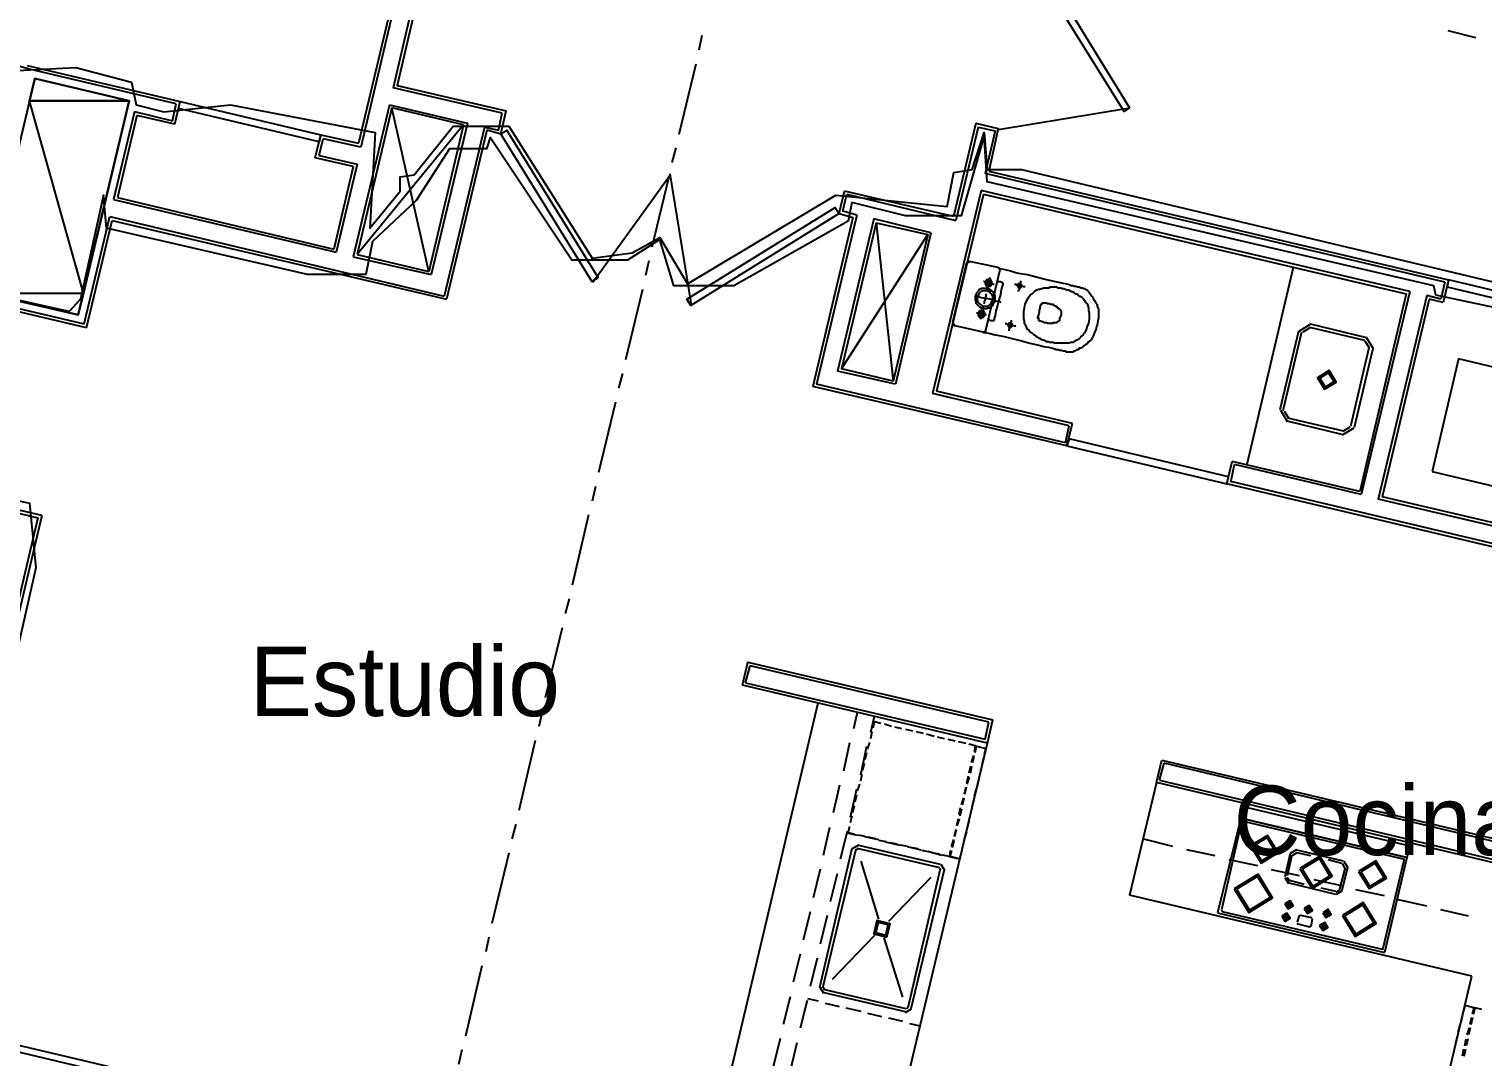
# Model space of a CAD drawing. Header units: feet. Extents: x -84 to 198, y -22 to 181.
# Drawn here: x 67.91 to 93.01, y 87.89 to 105.64 of the extents above; entities that cross this region are included whole.
import ezdxf
from ezdxf.enums import TextEntityAlignment as Align

# ---------------------------------------------------------------- set-up
doc = ezdxf.new("R2010")
doc.units = ezdxf.units.FT
for name, color, linetype in [('A-AREA-COMUN', 252, 'CONTINUOUS'), ('A-AREA-UNIDAD', 30, 'CONTINUOUS'), ('A-LINEA', 7, 'CONTINUOUS'), ('A-MURO-CONCRETO', 8, 'CONTINUOUS'), ('A-NOMBRE-ESPACIO', 2, 'CONTINUOUS')]:
    doc.layers.add(name, color=color, linetype=linetype)

msp = doc.modelspace()

# ---------------------------------------------------------------- linework, layer by layer
at = {"layer": 'A-AREA-COMUN'}
msp.add_lwpolyline([(67.6, 104.9244), (68.72, 104.9778), (69.68, 104.7289), (69.76, 104.3378), (70.24, 104.2133), (71.392, 104.3378), (73.888, 103.8578), (73.792, 102.2044), (74.32, 102.8444), (74.32, 103.0933), (74.56, 103.1289), (75.232, 103.9644), (76.192, 103.9644), (77.632, 101.6889), (78.32, 101.7778), (78.8, 102.0444), (79.28, 101.2444), (81.84, 102.7733), (83.76, 102.5778), (83.872, 103.1644), (84.192, 103.2178), (84.4, 103.8578), (84.448, 103.2178), (85.04, 103.2178), (95.328, 100.7644)], dxfattribs=at)
at = {"layer": 'A-AREA-UNIDAD'}
for points in [[(94.448, 100.5689), (92.192, 101.0489), (92.16, 101.2089), (84.448, 103.0044), (84.4, 103.8044), (84, 102.4178), (83.04, 102.4178), (82.112, 102.6489), (82.048, 102.3289), (80.08, 101.2089), (79.04, 101.2089), (78.8, 102.0089), (78.24, 101.6533), (77.28, 101.6533), (75.872, 103.7689), (75.808, 103.5733), (75.168, 103.5733), (74.592, 102.6844), (73.84, 101.9733), (73.728, 101.4044), (72.72, 101.4044), (69.248, 102.2044), (69.2, 102.7733), (68.8, 100.9778), (68.608, 100.7644), (67.328, 101.0489)], [(66.88, 97.6889), (67.92, 97.4578), (68.032, 96.3378), (66.24, 88.4444), (101.088, 80.2133)]]:
    msp.add_lwpolyline(points, dxfattribs=at)
at = {"layer": 'A-LINEA'}
for p, q in [((74.24, 106.3778), (73.6, 103.6711)), ((74.28, 106.3244), (73.64, 103.6044)), ((74.5733, 106.2444), (74.2, 104.6311)), ((79.48, 105.2844), (79.5333, 105.5378)), ((92.4, 105.6178), (92.88, 105.4978)), ((68.9067, 100.4844), (49.44, 105.0844)), ((49.5067, 105.1244), (68.8667, 100.5511)), ((67.92, 104.9511), (67.6267, 105.0311)), ((67.88, 105.0178), (70.52, 104.3911)), ((70.4533, 104.3511), (67.92, 104.9511)), ((79.1333, 103.8311), (79.4267, 105.0444)), ((70.4267, 104.0044), (70.52, 104.3911)), ((76.08, 104.1911), (74.2, 104.6311)), ((69.7333, 104.2178), (69.3733, 102.6978)), ((69.7733, 104.1511), (69.44, 102.7378)), ((69.7333, 104.2178), (70.3867, 104.0578)), ((70.4267, 104.0044), (69.7733, 104.1511)), ((70.3867, 104.0578), (70.4533, 104.3511)), ((74.1333, 104.3378), (73.5067, 101.7111)), ((74.1733, 104.2844), (73.5733, 101.7511)), ((74.1333, 104.3378), (75.48, 104.0178)), ((75.4133, 103.9911), (74.1733, 104.2844)), ((74.8133, 101.4578), (74.1733, 104.2844)), ((76.0133, 103.8978), (76.08, 104.1911)), ((76.0533, 103.8311), (76.1467, 104.2311)), ((84.6478, 103.9119), (86.9103, 104.2816)), ((75.4133, 103.9911), (73.5733, 101.7511)), ((75.4133, 103.9911), (74.8133, 101.4578)), ((75.48, 104.0178), (74.8533, 101.4044)), ((75.7733, 103.9511), (75.08, 101.0311)), ((75.8133, 103.8978), (75.12, 100.9778)), ((75.7733, 103.9511), (76.0133, 103.8978)), ((76.0533, 103.8311), (75.8133, 103.8978)), ((84.2533, 104.0178), (83.8667, 102.4044)), ((84.2933, 103.9511), (83.9067, 102.3378)), ((84.2933, 103.9511), (84.5867, 103.8844)), ((72.8533, 103.4178), (72.9467, 103.8178)), ((72.8533, 103.4178), (72.9467, 103.8178)), ((72.92, 103.4578), (72.9867, 103.7511)), ((72.9467, 103.8178), (73.6, 103.6711)), ((73.64, 103.6044), (72.9867, 103.7511)), ((84.5867, 103.8844), (84.4133, 103.1511)), ((73.5067, 103.2711), (72.8533, 103.4178)), ((72.92, 103.4578), (73.5733, 103.3111)), ((79.0133, 103.3378), (79.08, 103.5911)), ((73.5067, 103.2711), (73.1733, 101.8444)), ((73.5733, 103.3111), (73.2133, 101.7911)), ((78.9741, 103.1433), (79.3438, 100.8808)), ((92.3467, 101.2711), (84.4133, 103.1511)), ((84.48, 103.1911), (92.4133, 101.3111)), ((77.6416, 101.2752), (78.9859, 103.1322)), ((78.6667, 101.8844), (78.96, 103.0978)), ((69.3733, 102.6978), (73.2133, 101.7911)), ((69.44, 102.7378), (73.1733, 101.8444)), ((81.8933, 102.4578), (81.9867, 102.8444)), ((81.96, 102.4978), (82.0267, 102.7911)), ((83.8667, 102.4044), (81.9867, 102.8444)), ((82.0267, 102.7911), (83.9067, 102.3378)), ((84.3467, 102.8578), (83.5067, 99.3511)), ((84.3867, 102.7911), (83.5733, 99.3911)), ((91.7467, 101.1111), (84.3467, 102.8578)), ((84.3867, 102.7911), (91.68, 101.0711)), ((68.8667, 100.5511), (69.3067, 102.4044)), ((69.3067, 102.4044), (75.08, 101.0311)), ((82.1333, 102.3911), (81.44, 99.4711)), ((82.2, 102.4311), (81.5067, 99.5111)), ((81.8933, 102.4578), (82.1333, 102.3911)), ((82.2, 102.4311), (81.96, 102.4978)), ((68.9067, 100.4844), (69.3467, 102.3378)), ((69.3467, 102.3378), (75.12, 100.9778)), ((82.4933, 102.3644), (81.8667, 99.7378)), ((82.5333, 102.2978), (81.9333, 99.7778)), ((83.48, 102.1244), (82.4933, 102.3644)), ((82.5333, 102.2978), (83.4267, 102.0978)), ((82.5333, 102.2978), (82.8267, 99.5644)), ((81.9333, 99.7778), (83.4267, 102.0978)), ((83.4267, 102.0978), (82.8267, 99.5644)), ((83.48, 102.1244), (82.8667, 99.5111)), ((73.5067, 101.7111), (74.8533, 101.4044)), ((73.5733, 101.7511), (74.8133, 101.4578)), ((78.56, 101.3911), (78.6133, 101.6444)), ((84.1507, 101.6299), (84.0946, 101.5952)), ((84.64, 101.5244), (84.1467, 101.6311)), ((84.0933, 101.6044), (83.8533, 100.5778)), ((84.4267, 100.4444), (84.6667, 101.4711)), ((84.6787, 101.467), (84.6441, 101.5232)), ((89.7333, 101.5244), (88.9333, 98.1244)), ((78.2133, 99.9378), (78.5067, 101.1511)), ((92.3467, 101.2711), (92.28, 100.9778)), ((92.4133, 101.3111), (92.32, 100.9244)), ((91.68, 101.0711), (90.88, 97.6578)), ((91.7467, 101.1111), (90.9067, 97.6044)), ((92.04, 101.0444), (91.2, 97.5244)), ((92.08, 100.9778), (91.2667, 97.5644)), ((92.28, 100.9778), (92.04, 101.0444)), ((92.32, 100.9244), (92.08, 100.9778)), ((83.8546, 100.5685), (83.8893, 100.5124)), ((83.8933, 100.5244), (84.3733, 100.4178)), ((84.3826, 100.4057), (84.4387, 100.4404)), ((89.5067, 99.0711), (89.8267, 100.4311)), ((89.56, 99.0578), (89.88, 100.4178)), ((90.0317, 100.5466), (89.8311, 100.4228)), ((90.0164, 100.4818), (89.896, 100.4075)), ((90.0133, 100.4978), (90.96, 100.2711)), ((90.0267, 100.5511), (90.9733, 100.3244)), ((91.04, 100.1378), (90.72, 98.7778)), ((91.1067, 100.1244), (90.7867, 98.7644)), ((91.0506, 100.1348), (90.9764, 100.2551)), ((91.1155, 100.1194), (90.9917, 100.32)), ((78.0933, 99.4444), (78.16, 99.6978)), ((82.8667, 99.5111), (81.8667, 99.7378)), ((82.8267, 99.5644), (81.9333, 99.7778)), ((85.8267, 98.4444), (81.44, 99.4711)), ((85.8, 98.4978), (81.5067, 99.5111)), ((85.92, 98.8311), (83.5733, 99.3911)), ((77.7467, 97.9911), (78.04, 99.2044)), ((85.8667, 98.7911), (83.5067, 99.3511)), ((89.5111, 99.0628), (89.635, 98.8623)), ((89.576, 99.0475), (89.6503, 98.9271)), ((90.5733, 98.6444), (89.6267, 98.8711)), ((90.6, 98.6978), (89.64, 98.9244)), ((85.8, 98.4978), (85.8667, 98.7911)), ((85.8267, 98.4444), (85.92, 98.8311)), ((90.5816, 98.6356), (90.7822, 98.7594)), ((90.597, 98.7005), (90.7173, 98.7748)), ((88.5867, 97.7911), (88.68, 98.1778)), ((88.6533, 97.8178), (88.72, 98.1244)), ((90.88, 97.6578), (88.68, 98.1778)), ((90.9067, 97.6044), (88.72, 98.1244)), ((92.1333, 98.0044), (94.08, 97.5378)), ((68.1333, 97.2444), (65.9067, 97.7644)), ((65.9467, 97.7111), (68.0667, 97.2044)), ((77.64, 97.4978), (77.6933, 97.7511)), ((96.44, 95.9244), (88.5867, 97.7911)), ((96.4, 95.9911), (88.6533, 97.8311)), ((94.5467, 96.7378), (91.2, 97.5244)), ((94.5067, 96.8044), (91.2667, 97.5644)), ((68.0667, 97.2044), (65.9867, 88.3911)), ((68.1333, 97.2444), (66.04, 88.3778)), ((77.2933, 96.0444), (77.5733, 97.2578)), ((77.1733, 95.5511), (77.24, 95.8044)), ((76.8267, 94.0978), (77.12, 95.3111)), ((80.28, 94.3511), (80.36, 94.6444)), ((84.48, 93.6711), (80.36, 94.6444)), ((80.28, 94.3511), (84.4133, 93.3778)), ((84.4533, 93.3111), (80.2267, 94.3111)), ((76.72, 93.6044), (76.7733, 93.8578)), ((79.44, 85.1644), (81.5333, 94.0044)), ((82.1467, 93.5644), (82.2133, 93.8444)), ((82.44, 93.4978), (82.5067, 93.7778)), ((82.68, 93.6444), (82.8, 93.6044)), ((84.4133, 93.3778), (84.48, 93.6711)), ((84.4533, 93.3111), (84.5467, 93.7111)), ((76.3733, 92.1511), (76.6533, 93.3644)), ((82.44, 93.3911), (82.4667, 93.5111)), ((82.8533, 93.5911), (82.9733, 93.5644)), ((83.04, 93.5511), (83.16, 93.5244)), ((83.2267, 93.5111), (83.3467, 93.4844)), ((83.4, 93.4711), (83.5333, 93.4311)), ((83.5867, 93.4178), (83.7067, 93.3911)), ((83.7733, 93.3778), (83.8933, 93.3511)), ((81.9733, 92.8311), (82.08, 93.3244)), ((82.2667, 92.7644), (82.3733, 93.2578)), ((82.3467, 93.0311), (82.3733, 93.1511)), ((82.3867, 93.2044), (82.4267, 93.3244)), ((82.84, 86.5244), (84.4533, 93.3111)), ((83.9467, 93.3378), (84.08, 93.3111)), ((84.2133, 93.0978), (84.1733, 92.9778)), ((84.2, 92.9778), (84.2267, 93.0978)), ((82.3067, 92.8444), (82.3333, 92.9644)), ((84.16, 92.9111), (84.1333, 92.7911)), ((84.16, 92.7911), (84.1867, 92.9111)), ((84.3467, 92.8711), (84.32, 92.7511)), ((84.3867, 93.0578), (84.36, 92.9378)), ((87.3733, 92.6311), (87.4667, 93.0178)), ((87.4267, 92.6711), (87.5067, 92.9644)), ((87.4667, 93.0178), (95.3067, 91.1644)), ((95.24, 91.1244), (87.5067, 92.9644)), ((82.2133, 92.4844), (82.2533, 92.6044)), ((82.2667, 92.6578), (82.2933, 92.7778)), ((84.12, 92.7378), (84.0933, 92.6178)), ((84.1067, 92.6044), (84.1467, 92.7244)), ((84.3067, 92.6978), (84.28, 92.5644)), ((87.3733, 92.6311), (86.9067, 90.6844)), ((95.2133, 90.7644), (87.3733, 92.6311)), ((87.4267, 92.6711), (95.1733, 90.8311)), ((81.8, 92.1111), (81.9067, 92.5911)), ((82.0933, 92.0311), (82.2, 92.5244)), ((82.1733, 92.2978), (82.2, 92.4178)), ((84.04, 92.3644), (84, 92.2444)), ((84.0267, 92.2444), (84.0533, 92.3644)), ((84.08, 92.5511), (84.0533, 92.4311)), ((84.0667, 92.4311), (84.0933, 92.5511)), ((84.2533, 92.5111), (84.2267, 92.3911)), ((82.1333, 92.1111), (82.16, 92.2311)), ((83.9867, 92.1911), (83.96, 92.0711)), ((83.9867, 92.0578), (84.0133, 92.1778)), ((84.1733, 92.1511), (84.1467, 92.0178)), ((84.2133, 92.3244), (84.1867, 92.2044)), ((76.2533, 91.6578), (76.32, 91.9111)), ((81.6267, 91.3778), (81.7333, 91.8578)), ((82.0533, 91.7644), (82.08, 91.8711)), ((82.0933, 91.9378), (82.12, 92.0578)), ((83.9467, 92.0044), (83.92, 91.8844)), ((83.9333, 91.8844), (83.9733, 92.0044)), ((84.1333, 91.9644), (84.1067, 91.8444)), ((88.8267, 92.0178), (88.4267, 90.3778)), ((88.84, 91.9511), (88.4933, 90.4311)), ((88.8267, 92.0178), (91.6933, 91.3378)), ((88.8779, 91.9639), (88.8539, 91.949)), ((88.8667, 91.9644), (91.6267, 91.3111)), ((81.92, 91.3111), (82.04, 91.7911)), ((82.0267, 91.7644), (82.2133, 91.7244)), ((82.16, 91.7378), (82.0533, 91.7644)), ((82.3467, 91.6978), (82.2267, 91.7244)), ((82.3333, 91.6978), (82.5733, 91.6444)), ((82.52, 91.6578), (82.4, 91.6844)), ((82.7067, 91.6044), (82.5867, 91.6311)), ((82.6933, 91.6044), (82.9467, 91.5511)), ((82.8933, 91.5644), (82.7733, 91.5911)), ((83.8667, 91.6444), (83.8267, 91.5244)), ((83.8533, 91.5111), (83.88, 91.6311)), ((83.9067, 91.8178), (83.88, 91.6978)), ((83.8933, 91.6978), (83.92, 91.8178)), ((84.04, 91.5911), (84.0133, 91.4711)), ((84.0933, 91.7778), (84.0533, 91.6578)), ((87.6533, 91.5244), (87.1333, 91.6578)), ((75.9067, 90.2044), (76.2, 91.4178)), ((81.56, 89.0978), (82.12, 91.4978)), ((81.6133, 89.0844), (82.1867, 91.4844)), ((82.2266, 91.5488), (82.1223, 91.4844)), ((82.2113, 91.4839), (82.1872, 91.469)), ((82.2, 91.4978), (83.6267, 91.1644)), ((82.2267, 91.5511), (83.64, 91.2178)), ((83.08, 91.5244), (82.9467, 91.5511)), ((83.0667, 91.5244), (83.3067, 91.4711)), ((83.2533, 91.4844), (83.1333, 91.5111)), ((83.44, 91.4311), (83.32, 91.4578)), ((83.4267, 91.4444), (83.6667, 91.3778)), ((83.6267, 91.3911), (83.4933, 91.4178)), ((83.7867, 91.3511), (83.9733, 91.3111)), ((83.8133, 91.3511), (83.84, 91.4578)), ((88.3867, 91.3644), (87.8933, 91.4711)), ((89.68, 91.4044), (89.5867, 91.0044)), ((89.7067, 91.3778), (89.6267, 91.0178)), ((89.7866, 91.4688), (89.6823, 91.4044)), ((89.7938, 91.4162), (89.7216, 91.3716)), ((90.6, 91.2711), (89.7733, 91.4711)), ((90.04, 91.3644), (89.7867, 91.4178)), ((81.4533, 90.6444), (81.5733, 91.1378)), ((82.2667, 91.2711), (82.5733, 90.2711)), ((83.64, 91.1378), (83.08, 88.7378)), ((83.7067, 91.1244), (83.1333, 88.7244)), ((83.6528, 91.1265), (83.6379, 91.1506)), ((83.7177, 91.1112), (83.6533, 91.2154)), ((89.12, 91.1911), (88.6267, 91.2978)), ((89.84, 91.0178), (89.36, 91.1244)), ((90.5733, 91.2311), (90.3333, 91.2978)), ((90.6267, 91.1644), (90.5333, 90.7911)), ((90.6667, 91.1644), (90.5733, 90.7644)), ((90.6251, 91.1573), (90.5805, 91.2295)), ((90.6777, 91.1645), (90.6133, 91.2688)), ((91.64, 91.2844), (91.28, 89.7644)), ((91.6933, 91.3378), (91.3067, 89.6978)), ((91.6528, 91.2865), (91.6379, 91.3106)), ((81.7467, 90.5778), (81.8667, 91.0578)), ((83.48, 90.9911), (82.7467, 90.2311)), ((89.589, 90.9911), (89.6534, 90.8868)), ((89.6283, 90.9983), (89.6729, 90.9261)), ((90.4667, 90.6978), (89.64, 90.8978)), ((89.92, 90.8711), (89.6667, 90.9378)), ((90.5733, 90.8444), (90.0933, 90.9511)), ((92.8133, 89.2844), (86.9067, 90.6844)), ((90.4667, 90.7511), (90.2133, 90.8044)), ((90.4729, 90.7394), (90.5451, 90.784)), ((90.48, 90.7001), (90.5843, 90.7645)), ((91.3067, 90.6711), (90.8133, 90.7778)), ((92.04, 90.4978), (91.5467, 90.6044)), ((81.28, 89.9111), (81.4, 90.4044)), ((81.5733, 89.8444), (81.6933, 90.3378)), ((88.4267, 90.3778), (91.3067, 89.6978)), ((88.4939, 90.429), (88.5087, 90.405)), ((88.5067, 90.4044), (91.2667, 89.7511)), ((89.6, 90.3378), (89.5867, 90.2578)), ((89.6533, 90.5511), (89.64, 90.4844)), ((89.8513, 90.3372), (89.8272, 90.3224)), ((89.8533, 90.3378), (90.0533, 90.2978)), ((89.9867, 90.4711), (89.96, 90.4044)), ((90, 90.4711), (89.9867, 90.3911)), ((89.9867, 90.4711), (89.9867, 90.4711)), ((90.3067, 90.3911), (90.28, 90.3244)), ((90.32, 90.3911), (90.3067, 90.3244)), ((90.3067, 90.3911), (90.3067, 90.3911)), ((92.76, 90.3244), (92.28, 90.4311)), ((89.8267, 90.3244), (89.8, 90.2178)), ((89.8005, 90.2024), (89.8154, 90.1783)), ((89.8133, 90.1911), (90.0133, 90.1378)), ((90.0154, 90.1383), (90.0395, 90.1532)), ((90.04, 90.1511), (90.0667, 90.2711)), ((90.0661, 90.2598), (90.0513, 90.2839)), ((90.2533, 90.1778), (90.2267, 90.1111)), ((90.2533, 90.1778), (90.2533, 90.1778)), ((90.2667, 90.1778), (90.2533, 90.0978)), ((75.8, 89.7111), (75.8533, 89.9644)), ((82.5067, 89.9911), (81.7733, 89.2311)), ((82.6667, 89.9511), (82.9867, 88.9244)), ((81.1067, 89.1911), (81.2267, 89.6711)), ((81.4, 89.1111), (81.52, 89.6044)), ((91.2687, 89.7516), (91.2928, 89.7665)), ((75.4533, 88.2578), (75.7333, 89.4711)), ((81.5623, 89.0977), (81.6267, 88.9934)), ((81.6272, 89.0824), (81.6421, 89.0583)), ((91.6667, 84.4444), (92.8133, 89.2844)), ((80.9333, 88.4578), (81.0533, 88.9378)), ((81.2267, 88.3911), (81.3467, 88.8711)), ((81.3467, 88.8978), (81.5333, 88.8578)), ((83.04, 88.6711), (81.6133, 89.0044)), ((83.0533, 88.7244), (81.6267, 89.0578)), ((81.6533, 88.8178), (81.8933, 88.7644)), ((82.0133, 88.7378), (82.2667, 88.6844)), ((82.3867, 88.6444), (82.6267, 88.5911)), ((83.04, 88.6601), (83.1443, 88.7245)), ((83.0554, 88.725), (83.0795, 88.7398)), ((92.6533, 88.6178), (92.6267, 88.4844)), ((101.3733, 80.0178), (65.8533, 88.4178)), ((82.7467, 88.5644), (82.9867, 88.5111)), ((83.1067, 88.4711), (83.2933, 88.4311)), ((92.6, 88.4311), (92.5733, 88.3111)), ((92.7333, 88.2711), (92.7733, 88.3911)), ((92.7867, 88.3911), (92.76, 88.2711)), ((92.7867, 88.4578), (92.8133, 88.5778)), ((92.8267, 88.5644), (92.8, 88.4444)), ((80.76, 87.7244), (80.88, 88.2178)), ((81.0533, 87.6578), (81.1733, 88.1378)), ((92.56, 88.2444), (92.5333, 88.1244)), ((92.6933, 88.0844), (92.72, 88.2044)), ((92.7467, 88.2044), (92.72, 88.0844)), ((75.3333, 87.7644), (75.3867, 88.0178)), ((92.52, 88.0711), (92.4933, 87.9378)), ((92.6533, 87.9111), (92.68, 88.0311)), ((92.7067, 88.0178), (92.68, 87.8978))]:
    msp.add_line(p, q, dxfattribs=at)
for points in [[(85.3333, 106.8444), (86.9067, 104.2844), (86.8133, 104.2178), (85.2267, 106.7778), (85.3333, 106.8444)], [(74.64, 106.2844), (74.2667, 104.6711), (76.1467, 104.2311)], [(68.76, 100.7111), (69.64, 104.4044), (68.0133, 104.7911), (67.1333, 101.0844), (68.76, 100.7111)], [(72.92, 103.6978), (70.4933, 104.2711), (70.52, 104.3911), (72.9467, 103.8178), (72.92, 103.6978)], [(76.0533, 103.8311), (77.6267, 101.2844), (77.7333, 101.3511), (76.16, 103.8978), (76.0533, 103.8311)], [(84.2533, 104.0178), (84.64, 103.9244), (84.48, 103.1911)], [(81.8933, 102.4578), (79.3333, 100.8711), (79.2667, 100.9778), (81.8267, 102.5644), (81.8933, 102.4578)], [(84.64, 101.5244), (84.6667, 101.5111), (84.7333, 101.4978), (84.8533, 101.4711), (84.9867, 101.4311), (85.1467, 101.4044), (85.2933, 101.3644), (85.4533, 101.3244), (85.5733, 101.2978), (85.68, 101.2711), (85.76, 101.2578), (85.8267, 101.2444), (85.8667, 101.2311), (85.8933, 101.2178), (85.9067, 101.2178), (85.92, 101.2178), (85.9333, 101.2178), (85.9467, 101.2044), (85.96, 101.2044), (85.9733, 101.2044), (85.9867, 101.2044), (86, 101.1911), (86.0133, 101.1911), (86.0267, 101.1911), (86.04, 101.1911), (86.0667, 101.1778), (86.08, 101.1778), (86.0933, 101.1778), (86.1067, 101.1644), (86.12, 101.1644), (86.1333, 101.1644), (86.1467, 101.1511), (86.16, 101.1378), (86.1733, 101.1378), (86.1867, 101.1244), (86.2, 101.1111), (86.2133, 101.0978), (86.2133, 101.0844), (86.2267, 101.0711), (86.24, 101.0444), (86.2533, 101.0311), (86.2667, 101.0178), (86.28, 101.0044), (86.28, 100.9911), (86.2933, 100.9644), (86.3067, 100.9511), (86.32, 100.9244), (86.3333, 100.9111), (86.3467, 100.8844), (86.3467, 100.8578), (86.36, 100.8311), (86.3733, 100.8044), (86.3733, 100.7644), (86.3733, 100.7111), (86.3733, 100.6578), (86.36, 100.6044), (86.3467, 100.5244)], [(84.5867, 100.9511), (84.5867, 100.9778), (84.5867, 101.0178), (84.5867, 101.0444), (84.5733, 101.0711), (84.56, 101.0978), (84.5333, 101.1244), (84.5067, 101.1378), (84.48, 101.1511), (84.4533, 101.1644), (84.4267, 101.1644), (84.4, 101.1644), (84.36, 101.1644), (84.3333, 101.1511), (84.3067, 101.1378), (84.2933, 101.1111), (84.2667, 101.0844), (84.2533, 101.0578), (84.24, 101.0311), (84.24, 101.0044), (84.24, 100.9644), (84.2533, 100.9378), (84.2533, 100.9111), (84.28, 100.8844), (84.2933, 100.8711), (84.32, 100.8444), (84.3467, 100.8311), (84.3733, 100.8178), (84.4, 100.8178), (84.44, 100.8178), (84.4667, 100.8311), (84.4933, 100.8311), (84.52, 100.8578), (84.5467, 100.8711), (84.56, 100.8978), (84.5733, 100.9244), (84.5867, 100.9511)], [(84.5733, 101.2311), (84.56, 101.2311), (84.5467, 101.2444), (84.52, 101.2444), (84.4933, 101.2578), (84.4667, 101.2578), (84.44, 101.2711), (84.4133, 101.2711), (84.4, 101.2844), (84.3867, 101.2844)], [(84.5333, 101.2444), (84.5333, 101.2578), (84.5333, 101.2711), (84.5333, 101.2844), (84.52, 101.2978), (84.5067, 101.3111), (84.4933, 101.3111), (84.48, 101.3244), (84.4667, 101.3244), (84.4533, 101.3111), (84.44, 101.3111), (84.44, 101.2978), (84.4267, 101.2978), (84.4267, 101.2844), (84.4133, 101.2711), (84.4133, 101.2578), (84.4133, 101.2444), (84.4267, 101.2311), (84.4267, 101.2178), (84.44, 101.2178), (84.44, 101.2044), (84.4533, 101.2044), (84.4667, 101.2044), (84.48, 101.2044), (84.4933, 101.2044), (84.5067, 101.2044), (84.52, 101.2178), (84.52, 101.2311), (84.5333, 101.2311), (84.5333, 101.2444)], [(84.4933, 101.3511), (84.4933, 101.3378), (84.4933, 101.3111), (84.48, 101.2844), (84.48, 101.2578), (84.4667, 101.2178), (84.4533, 101.1778), (84.4533, 101.1511), (84.44, 101.1244)], [(84.5067, 101.2578), (84.5067, 101.2711), (84.4933, 101.2844), (84.48, 101.2844), (84.4667, 101.2844), (84.4533, 101.2844), (84.4533, 101.2711), (84.44, 101.2711), (84.44, 101.2578), (84.4533, 101.2444), (84.4533, 101.2311), (84.4667, 101.2311), (84.48, 101.2311), (84.4933, 101.2311), (84.5067, 101.2444), (84.5067, 101.2578)], [(84.6267, 101.2978), (84.64, 101.2844), (84.6533, 101.2844), (84.6667, 101.2844), (84.68, 101.2844), (84.6933, 101.2711), (84.7067, 101.2711), (84.72, 101.2578), (84.72, 101.2444), (84.72, 101.2311), (84.7067, 101.2044), (84.6933, 101.1378), (84.68, 101.0578), (84.6533, 100.9644), (84.6267, 100.8711), (84.6, 100.7778), (84.5867, 100.6978), (84.5733, 100.6444), (84.5733, 100.6178), (84.56, 100.6044), (84.5467, 100.6044), (84.5333, 100.6044), (84.52, 100.6044), (84.5067, 100.6044), (84.4933, 100.6178), (84.48, 100.6178), (84.4667, 100.6178)], [(85.1067, 101.1911), (85.0933, 101.1911), (85.08, 101.1911), (85.0533, 101.2044), (85.0267, 101.2044), (85, 101.2178), (84.9733, 101.2178), (84.9467, 101.2311), (84.9333, 101.2311), (84.92, 101.2311)], [(85.04, 101.2044), (85.04, 101.2178), (85.04, 101.2311), (85.0267, 101.2444), (85.0133, 101.2444), (85, 101.2444), (84.9867, 101.2444), (84.9867, 101.2311), (84.9733, 101.2178), (84.9733, 101.2044), (84.9867, 101.1911), (84.9867, 101.1778), (85, 101.1778), (85.0133, 101.1778), (85.0267, 101.1778), (85.04, 101.1911), (85.04, 101.2044)], [(85.0267, 101.2978), (85.0267, 101.2844), (85.0267, 101.2711), (85.0133, 101.2444), (85.0133, 101.2178), (85, 101.1911), (85, 101.1644), (85, 101.1378), (84.9867, 101.1244), (84.9867, 101.1111)], [(85.0933, 100.8311), (85.1067, 100.8978), (85.1333, 100.9511), (85.16, 101.0044), (85.1867, 101.0444), (85.2267, 101.0711), (85.2533, 101.0978), (85.28, 101.1244), (85.3067, 101.1378), (85.3333, 101.1511), (85.36, 101.1511), (85.3867, 101.1644), (85.4133, 101.1644), (85.4267, 101.1778), (85.4533, 101.1778), (85.4667, 101.1778), (85.4933, 101.1778), (85.52, 101.1778), (85.5333, 101.1911), (85.56, 101.1911), (85.5733, 101.1911), (85.6, 101.1911), (85.6267, 101.1911), (85.64, 101.1911), (85.6667, 101.1778), (85.6933, 101.1778), (85.72, 101.1778), (85.7467, 101.1644), (85.7733, 101.1644), (85.8, 101.1511), (85.8267, 101.1378), (85.8533, 101.1378), (85.88, 101.1244), (85.9067, 101.1111), (85.92, 101.1111), (85.9467, 101.0978), (85.96, 101.0844), (85.9867, 101.0711), (86, 101.0711), (86.0133, 101.0578), (86.0267, 101.0444), (86.04, 101.0311), (86.0533, 101.0311), (86.08, 101.0178), (86.0933, 101.0044), (86.1067, 100.9911), (86.12, 100.9644), (86.1333, 100.9511), (86.1467, 100.9244), (86.1733, 100.8978), (86.1867, 100.8711), (86.2, 100.8311), (86.2, 100.7911), (86.2133, 100.7378), (86.2133, 100.6844), (86.2133, 100.6311), (86.2, 100.5644), (86.1733, 100.5111), (86.16, 100.4578), (86.1333, 100.4044), (86.1067, 100.3644), (86.08, 100.3378), (86.0533, 100.3111), (86.0267, 100.2844), (86, 100.2711), (85.9733, 100.2578), (85.9467, 100.2444), (85.9333, 100.2311), (85.9067, 100.2311), (85.8933, 100.2311), (85.8667, 100.2178), (85.8533, 100.2178), (85.84, 100.2178), (85.8133, 100.2178), (85.8, 100.2178), (85.7733, 100.2178), (85.76, 100.2178), (85.7333, 100.2178), (85.7067, 100.2178), (85.6933, 100.2178), (85.6667, 100.2178), (85.64, 100.2178), (85.6133, 100.2178), (85.5867, 100.2311), (85.56, 100.2311), (85.5333, 100.2311), (85.5067, 100.2444), (85.48, 100.2444), (85.4533, 100.2578), (85.4267, 100.2711), (85.4, 100.2711), (85.3867, 100.2844), (85.36, 100.2978), (85.3467, 100.2978), (85.3333, 100.3111), (85.3067, 100.3244), (85.2933, 100.3378), (85.28, 100.3511), (85.2533, 100.3644), (85.24, 100.3778), (85.2267, 100.3911), (85.2, 100.4044), (85.1867, 100.4178), (85.1733, 100.4444), (85.1467, 100.4578), (85.1333, 100.4844), (85.12, 100.5244), (85.0933, 100.5511), (85.0933, 100.5911), (85.08, 100.6444), (85.08, 100.6978), (85.08, 100.7644), (85.0933, 100.8311)], [(95.1733, 100.6578), (92.4133, 101.3111), (92.3867, 101.1911), (95.1333, 100.5378), (95.1733, 100.6578)], [(84.6933, 100.9244), (84.6667, 100.9378), (84.6267, 100.9378), (84.5733, 100.9511), (84.4933, 100.9778), (84.4267, 100.9911), (84.3467, 101.0044), (84.2933, 101.0178), (84.2533, 101.0311), (84.24, 101.0311)], [(84.5467, 100.9644), (84.5467, 100.9911), (84.5467, 101.0044), (84.5467, 101.0311), (84.5333, 101.0578), (84.52, 101.0711), (84.5067, 101.0844), (84.4933, 101.1111), (84.4667, 101.1111), (84.44, 101.1244), (84.4267, 101.1244), (84.4, 101.1244), (84.3733, 101.1244), (84.3467, 101.1111), (84.3333, 101.0978), (84.32, 101.0844), (84.3067, 101.0711), (84.2933, 101.0444), (84.28, 101.0178), (84.28, 101.0044), (84.28, 100.9778), (84.28, 100.9511), (84.2933, 100.9244), (84.3067, 100.9111), (84.32, 100.8978), (84.3333, 100.8844), (84.36, 100.8711), (84.3867, 100.8578), (84.4, 100.8578), (84.4267, 100.8578), (84.4533, 100.8578), (84.48, 100.8711), (84.4933, 100.8844), (84.5067, 100.8978), (84.52, 100.9111), (84.5333, 100.9378), (84.5467, 100.9644)], [(84.4267, 101.0711), (84.4267, 101.0444), (84.4267, 101.0311), (84.4133, 100.9911), (84.4133, 100.9644), (84.4, 100.9378), (84.4, 100.9111), (84.3867, 100.8978)], [(85.32, 100.6711), (85.32, 100.6578), (85.3333, 100.6578), (85.3333, 100.6444), (85.3333, 100.6311), (85.3333, 100.6178), (85.3467, 100.6178), (85.3467, 100.6044), (85.36, 100.6044), (85.3733, 100.6044), (85.3867, 100.5911), (85.4, 100.5911), (85.4133, 100.5911), (85.4267, 100.5778), (85.44, 100.5778), (85.4533, 100.5778), (85.48, 100.5778), (85.4933, 100.5644), (85.5067, 100.5644), (85.52, 100.5644), (85.5333, 100.5644), (85.5467, 100.5644), (85.56, 100.5644), (85.5733, 100.5644), (85.5867, 100.5644), (85.5867, 100.5778), (85.6, 100.5778), (85.6133, 100.5778), (85.6267, 100.5778), (85.64, 100.5778), (85.6533, 100.5778), (85.6667, 100.5911), (85.6933, 100.6044), (85.7067, 100.6178), (85.7067, 100.6444), (85.72, 100.6844), (85.7333, 100.7111), (85.7333, 100.7511), (85.7333, 100.7644), (85.72, 100.7911), (85.7067, 100.8044), (85.6933, 100.8044), (85.6933, 100.8178), (85.68, 100.8178), (85.6667, 100.8311), (85.6533, 100.8444), (85.64, 100.8444), (85.64, 100.8578), (85.6267, 100.8578), (85.6133, 100.8711), (85.6, 100.8711), (85.5867, 100.8844), (85.5733, 100.8844), (85.56, 100.8844), (85.5467, 100.8844), (85.5333, 100.8978), (85.52, 100.8978), (85.5067, 100.8978), (85.4933, 100.8978), (85.48, 100.9111), (85.4667, 100.9111), (85.4533, 100.9111), (85.44, 100.9111), (85.4267, 100.9111), (85.4133, 100.9111), (85.4, 100.9111), (85.4, 100.8978), (85.3867, 100.8978), (85.3867, 100.8844), (85.3733, 100.8844), (85.3733, 100.8711), (85.36, 100.8444), (85.36, 100.8178), (85.3467, 100.7911), (85.3467, 100.7511), (85.3333, 100.7244), (85.3333, 100.6978), (85.32, 100.6711)], [(84.44, 100.6978), (84.4267, 100.7111), (84.4, 100.7111), (84.3733, 100.7244), (84.3333, 100.7244), (84.3067, 100.7378), (84.28, 100.7378), (84.2667, 100.7378)], [(84.4133, 100.7111), (84.4133, 100.7244), (84.4133, 100.7378), (84.4, 100.7511), (84.4, 100.7644), (84.3867, 100.7644), (84.3867, 100.7778), (84.3733, 100.7778), (84.36, 100.7778), (84.3467, 100.7778), (84.3333, 100.7778), (84.32, 100.7778), (84.32, 100.7644), (84.3067, 100.7644), (84.3067, 100.7511), (84.2933, 100.7511), (84.2933, 100.7378), (84.2933, 100.7244), (84.2933, 100.7111), (84.2933, 100.6978), (84.3067, 100.6844), (84.32, 100.6711), (84.3333, 100.6711), (84.3467, 100.6578), (84.36, 100.6578), (84.3733, 100.6711), (84.3867, 100.6711), (84.3867, 100.6844), (84.4, 100.6844), (84.4, 100.6978), (84.4133, 100.7111)], [(84.3867, 100.7111), (84.3867, 100.7244), (84.3867, 100.7378), (84.3733, 100.7378), (84.3733, 100.7511), (84.36, 100.7511), (84.3467, 100.7511), (84.3333, 100.7511), (84.3333, 100.7378), (84.32, 100.7378), (84.32, 100.7244), (84.32, 100.7111), (84.32, 100.6978), (84.3333, 100.6978), (84.3467, 100.6978), (84.36, 100.6978), (84.3733, 100.6978), (84.3733, 100.7111), (84.3867, 100.7111)], [(84.3733, 100.8578), (84.3733, 100.8444), (84.3733, 100.8178), (84.36, 100.7911), (84.36, 100.7644), (84.3467, 100.7244), (84.3467, 100.6844), (84.3333, 100.6578), (84.3333, 100.6311)], [(84.3733, 100.4178), (84.4, 100.4044), (84.48, 100.3911), (84.5867, 100.3644), (84.72, 100.3378), (84.88, 100.2978), (85.04, 100.2578), (85.1867, 100.2178), (85.32, 100.1911), (85.4267, 100.1644), (85.5067, 100.1511), (85.56, 100.1378), (85.6, 100.1244), (85.64, 100.1111), (85.6533, 100.1111), (85.6667, 100.1111), (85.68, 100.1111), (85.6933, 100.0978), (85.7067, 100.0978), (85.72, 100.0978), (85.7333, 100.0978), (85.76, 100.0844), (85.7733, 100.0844), (85.7867, 100.0844), (85.8, 100.0844), (85.8133, 100.0711), (85.8267, 100.0711), (85.84, 100.0711), (85.8533, 100.0711), (85.88, 100.0711), (85.8933, 100.0711), (85.9067, 100.0711), (85.92, 100.0711), (85.9333, 100.0711), (85.9467, 100.0844), (85.9733, 100.0844), (85.9867, 100.0978), (86, 100.1111), (86.0267, 100.1111), (86.04, 100.1244), (86.0533, 100.1378), (86.0667, 100.1378), (86.0933, 100.1511), (86.1067, 100.1644), (86.12, 100.1778), (86.1467, 100.1911), (86.16, 100.2044), (86.1867, 100.2178), (86.2, 100.2444), (86.2267, 100.2578), (86.2533, 100.2844), (86.2667, 100.3111), (86.2933, 100.3511), (86.3067, 100.4044), (86.3333, 100.4578), (86.3467, 100.5378)], [(84.9467, 100.5111), (84.9333, 100.5111), (84.92, 100.5111), (84.8933, 100.5244), (84.8667, 100.5244), (84.84, 100.5378), (84.8133, 100.5378), (84.7867, 100.5511), (84.7733, 100.5511), (84.76, 100.5511)], [(84.88, 100.5244), (84.88, 100.5378), (84.88, 100.5511), (84.8667, 100.5644), (84.8533, 100.5644), (84.84, 100.5644), (84.8267, 100.5644), (84.8267, 100.5511), (84.8133, 100.5378), (84.8133, 100.5244), (84.8133, 100.5111), (84.8267, 100.5111), (84.8267, 100.4978), (84.84, 100.4978), (84.8533, 100.4978), (84.8667, 100.4978), (84.88, 100.5111), (84.88, 100.5244)], [(84.8667, 100.6178), (84.8667, 100.5911), (84.8533, 100.5644), (84.8533, 100.5378), (84.84, 100.5111), (84.84, 100.4844), (84.8267, 100.4578), (84.8267, 100.4444), (84.8267, 100.4311)], [(94.08, 97.5378), (94.5333, 99.4844), (92.5867, 99.9511), (92.1333, 98.0044)], [(90.275, 99.4223), (90.4755, 99.5461), (90.3517, 99.7466), (90.1511, 99.6228), (90.275, 99.4223)], [(90.2842, 99.4612), (90.4366, 99.5553), (90.3425, 99.7077), (90.1901, 99.6136), (90.2842, 99.4612)], [(85.8267, 98.4444), (88.5867, 97.7911), (88.6133, 97.9111), (85.8667, 98.5644), (85.8267, 98.4444)], [(80.2267, 94.3111), (80.32, 94.7111), (84.5467, 93.7111)], [(82.48, 93.5778), (82.5067, 93.6844), (82.6133, 93.6578)], [(84.1333, 93.2978), (84.24, 93.2711), (84.2267, 93.1644)], [(84.24, 93.1511), (84.2667, 93.2578), (84.4267, 93.2178), (84.4, 93.1244)], [(88.8667, 92.2178), (91.7467, 91.5378), (91.6933, 91.3378), (88.8267, 92.0178), (88.8667, 92.2178)], [(88.9933, 91.5346), (89.1765, 91.2377), (89.4734, 91.421), (89.2901, 91.7178), (88.9933, 91.5346)], [(89.0322, 91.5254), (89.1858, 91.2767), (89.4344, 91.4302), (89.2809, 91.6789), (89.0322, 91.5254)], [(83.8133, 91.4578), (83.8, 91.3511), (83.68, 91.3778)], [(84, 91.4178), (83.9733, 91.3111), (83.8133, 91.3511)], [(89.8477, 91.1438), (90.0607, 90.7988), (90.4056, 91.0118), (90.1927, 91.3567), (89.8477, 91.1438)], [(89.8866, 91.1346), (90.0699, 90.8377), (90.3667, 91.021), (90.1835, 91.3178), (89.8866, 91.1346)], [(90.86, 91.0946), (91.0432, 90.7977), (91.34, 90.981), (91.1568, 91.2778), (90.86, 91.0946)], [(90.8989, 91.0854), (91.0524, 90.8367), (91.3011, 90.9902), (91.1476, 91.2389), (90.8989, 91.0854)], [(88.7158, 90.7961), (88.9684, 90.3869), (89.3775, 90.6395), (89.1249, 91.0486), (88.7158, 90.7961)], [(88.7547, 90.7868), (88.9776, 90.4258), (89.3386, 90.6487), (89.1157, 91.0097), (88.7547, 90.7868)], [(89.5886, 90.5347), (89.6431, 90.4464), (89.7314, 90.5009), (89.6769, 90.5891), (89.5886, 90.5347)], [(89.5353, 90.3213), (89.5898, 90.2331), (89.678, 90.2876), (89.6235, 90.3758), (89.5353, 90.3213)], [(89.5613, 90.3152), (89.5959, 90.259), (89.6521, 90.2937), (89.6174, 90.3499), (89.5613, 90.3152)], [(89.6146, 90.5285), (89.6493, 90.4724), (89.7054, 90.507), (89.6707, 90.5632), (89.6146, 90.5285)], [(89.6533, 90.4711), (89.6667, 90.5511), (89.6667, 90.5511)], [(89.922, 90.4547), (89.9765, 90.3664), (90.0647, 90.4209), (90.0102, 90.5091), (89.922, 90.4547)], [(89.9479, 90.4485), (89.9826, 90.3924), (90.0387, 90.427), (90.0041, 90.4832), (89.9479, 90.4485)], [(90.242, 90.388), (90.2965, 90.2997), (90.3847, 90.3542), (90.3302, 90.4425), (90.242, 90.388)], [(90.2679, 90.3819), (90.3026, 90.3257), (90.3587, 90.3604), (90.3241, 90.4165), (90.2679, 90.3819)], [(90.5814, 90.3335), (90.8043, 89.9725), (91.1653, 90.1954), (90.9424, 90.5564), (90.5814, 90.3335)], [(90.6203, 90.3243), (90.8135, 90.0114), (91.1263, 90.2046), (90.9332, 90.5175), (90.6203, 90.3243)], [(82.7209, 89.9626), (82.7751, 90.192), (82.5458, 90.2463), (82.4915, 90.0169), (82.7209, 89.9626)], [(82.6999, 89.9967), (82.7411, 90.171), (82.5668, 90.2122), (82.5256, 90.0379), (82.6999, 89.9967)], [(89.6133, 90.3244), (89.6133, 90.3244), (89.6, 90.2578)], [(90.1886, 90.1613), (90.2431, 90.0731), (90.3314, 90.1276), (90.2769, 90.2158), (90.1886, 90.1613)], [(90.2146, 90.1552), (90.2493, 90.099), (90.3054, 90.1337), (90.2707, 90.1899), (90.2146, 90.1552)], [(92.8267, 88.6311), (92.8533, 88.7378), (92.6933, 88.7778), (92.6667, 88.6711)], [(92.9867, 88.7111), (92.8667, 88.7378), (92.84, 88.6311)]]:
    msp.add_lwpolyline(points, dxfattribs=at)
at = {"layer": 'A-MURO-CONCRETO'}
for points in [[(68.0133, 104.7911), (69.64, 104.4044), (67.92, 104.4044), (68.0133, 104.7911), (68.0133, 104.7911)], [(67.92, 104.4044), (67.1333, 101.0844), (68.8533, 101.0844), (67.92, 104.4044)], [(67.92, 104.4044), (69.64, 104.4044), (68.8533, 101.0844), (67.92, 104.4044), (67.92, 104.4044)], [(67.1333, 101.0844), (68.8533, 101.0844), (68.76, 100.7111), (67.1333, 101.0844), (67.1333, 101.0844)]]:
    msp.add_lwpolyline(points, dxfattribs=at)

# ---------------------------------------------------------------- texts
at = {"layer": 'A-NOMBRE-ESPACIO'}
for s, p in [('Estudio', (74.4, 93.7778)), ('Cocina', (91.2, 91.3778))]:
    msp.add_text(s, height=1.2, dxfattribs=at).set_placement(p, align=Align.CENTER)

doc.saveas('drawing.dxf')
